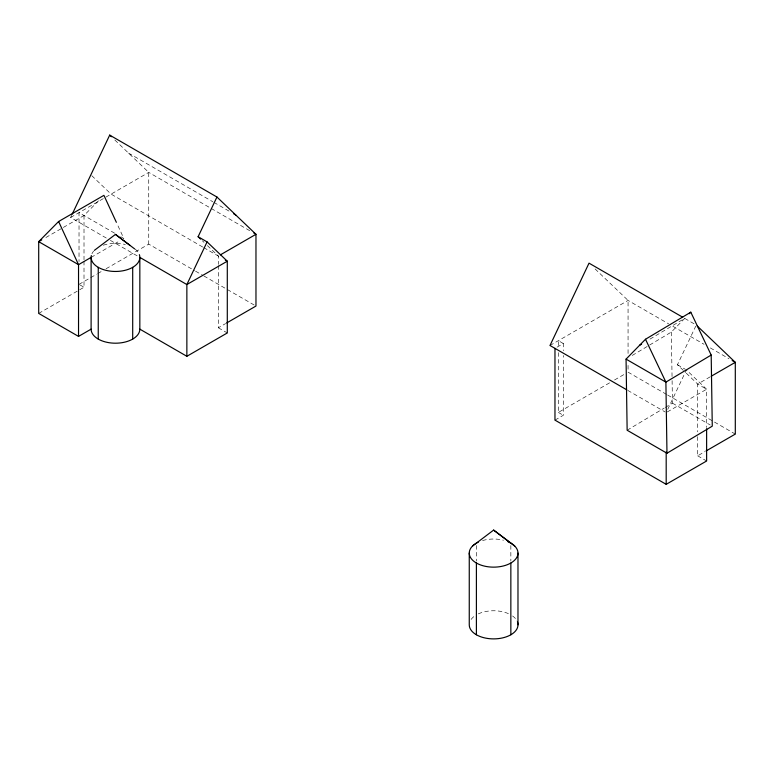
<?xml version="1.0" encoding="UTF-8"?>
<svg xmlns="http://www.w3.org/2000/svg" width="774" height="774" viewBox="0 0 774 774"><rect width="100%" height="100%" fill="white"/><g stroke="black" fill="none" stroke-linecap="round" stroke-linejoin="round"><path stroke-width="0.58" stroke-dasharray="3.87 2.9" d="M106.28 238.024L70.666 217.455L71.672 215.327M683.345 370.398L677.444 364.767L695.758 326.135M667.71 409.388L686.412 369.943L706.623 389.245L706.623 427.509M632.242 355.43L671.358 332.056L684.826 318.298L647.761 340.444M63.333 227.44L84.008 215.501L98.946 200.389M627.143 430.238L664.208 408.091M665.234 407.472L672.442 403.167L672.055 377.857M70.666 217.455L148.734 172.389L210.16 207.858M45.879 237.512L62.297 228.03M91.109 257.394L119.651 240.917M79.025 284.377L96.711 274.17M97.756 273.561L101.916 271.161M106.077 268.762L148.734 244.129L194.545 270.581M38.7 313.412L84.008 287.251L84.008 260.944M218.336 265.598L218.336 327.779L225.65 323.551M549.995 345.494L628.062 300.428L668.668 323.871M557.057 347.158L563.337 343.54L563.337 350.719M558.354 352.625L558.354 412.416L610.376 382.385M614.537 379.976L624.937 373.968M554.968 420.118L563.337 415.29L563.337 355.498M710.203 376.822L697.664 384.068L697.664 431.902M667.236 411.981L706.623 389.245L697.664 384.068L684.187 371.201M697.664 436.681L697.664 455.818L704.979 451.59M684.816 318.453L694.181 323.861M672.829 326.27L704.069 344.304M710.309 347.913L729.05 358.73M677.444 364.767L685.416 369.362M666.578 394.411L628.062 372.168L628.062 362.6M667.623 395.011L713.434 421.462M714.479 422.062L735.3 434.088M672.442 403.167L710.232 424.984M563.337 343.54L558.354 340.666L558.354 347.836M627.733 390.377L665.156 411.981M697.664 455.818L706.623 460.994M128.513 153.088L212.85 201.772M213.895 202.372L229.51 211.389M211.205 208.458L249.721 230.7M558.354 412.416L563.337 415.29M202.711 247.012L111.088 194.119L90.877 174.818M203.756 247.622L221.316 257.761M195.58 271.181L202.875 275.389M203.91 275.989L255.971 306.049M114.649 233.197L79.025 212.627L79.025 261.66M120.773 236.728L123.84 238.498L116.864 223.396M110.363 240.375L139.833 257.394M218.336 327.779L227.295 332.955M80.022 284.948L84.008 287.251M595.1 268.946L628.062 300.428L628.062 355.43M114.833 140.017L148.734 172.389L148.734 244.129M202.333 240.753L204.017 242.359M207.384 245.581L218.336 256.03L218.336 264.408M671.358 332.056L672.045 376.657M510.85 545.525L510.85 561.073M476.397 545.525L476.397 561.073M84.008 215.501L84.008 259.745M91.942 253.756A24.362 14.067 0 0 1 93.625 251.173M103.29 245.213A24.362 14.067 0 0 1 125.388 244.545M135.179 249.131A24.362 14.067 0 0 1 139.001 253.756M482.56 540.552A24.362 14.067 0 0 1 503.535 540.233M471.114 619.442A24.362 14.067 0 0 1 474.694 615.969M478.284 613.898A24.362 14.067 0 0 1 509.931 614.372M512.552 615.969A24.362 14.067 0 0 1 517.158 621.183"/><path stroke-width="1.16" d="M72.175 214.263L109.695 135.111L216.943 197.022L255.971 234.299L255.971 306.049L226.695 322.952M200.65 239.147L198.115 236.728L216.943 197.022M207.084 241.904L186.863 284.551L186.863 356.292L227.295 332.955L227.295 261.206L207.084 241.904L198.115 236.728M626.06 359.126L645.497 339.254L690.795 312.183L711.19 355.053L712.274 426.164L666.975 453.235L627.143 430.238L626.06 359.126L665.892 382.124L666.975 453.235M689.305 313.712L690.795 312.183M116.371 222.322L103.919 195.348L58.611 221.509L38.7 241.662L38.7 313.412L78.532 336.4L91.109 329.144A24.362 14.067 0 0 0 115.471 343.201A24.362 14.067 0 0 0 139.833 329.144L186.863 356.292M94.37 250.36L115.471 234.396L134.657 248.909M472.527 546.047L493.618 530.084L514.72 546.047M639.527 345.359L641.588 344.13M711.19 355.053L665.892 382.124L645.497 339.254M41.777 239.882L38.7 241.662L78.532 264.66L91.109 257.394L91.109 329.144M220.426 254.83L255.971 234.299L253.891 233.1M711.248 376.222L735.3 362.338L697.132 325.893M706.023 450.99L735.3 434.088L735.3 362.338L732.175 360.539M554.968 348.368L554.968 420.118L666.191 484.331L706.623 460.994L706.623 428.709M682.736 317.243L589.024 263.15L549.995 345.494L626.698 389.777M233.68 213.798L235.76 214.998M225.302 260.054L227.295 261.206L186.863 284.551L139.833 257.394L139.833 329.144M115.471 234.396L129.829 245.271M493.618 530.084L510.85 543.135M109.695 135.111L111.408 136.746M58.611 221.509L78.532 264.66L78.532 336.4M666.191 452.045L666.191 484.331M517.98 553.081L517.98 624.821M510.85 563.027L510.85 634.767M476.397 563.027L476.397 634.767M469.257 553.081L469.257 624.821A24.362 14.067 0 0 0 496.018 638.821A24.362 14.067 0 0 0 517.516 622.073M132.702 267.34L132.702 339.089M98.25 267.34L98.25 339.089M139.368 254.646A24.362 14.067 0 0 1 116.274 271.451A24.362 14.067 0 0 1 91.322 255.555M507.938 541.694A24.362 14.067 0 0 1 512.011 562.301A24.362 14.067 0 0 1 476.097 562.853A24.362 14.067 0 0 1 478.284 542.148"/></g></svg>
